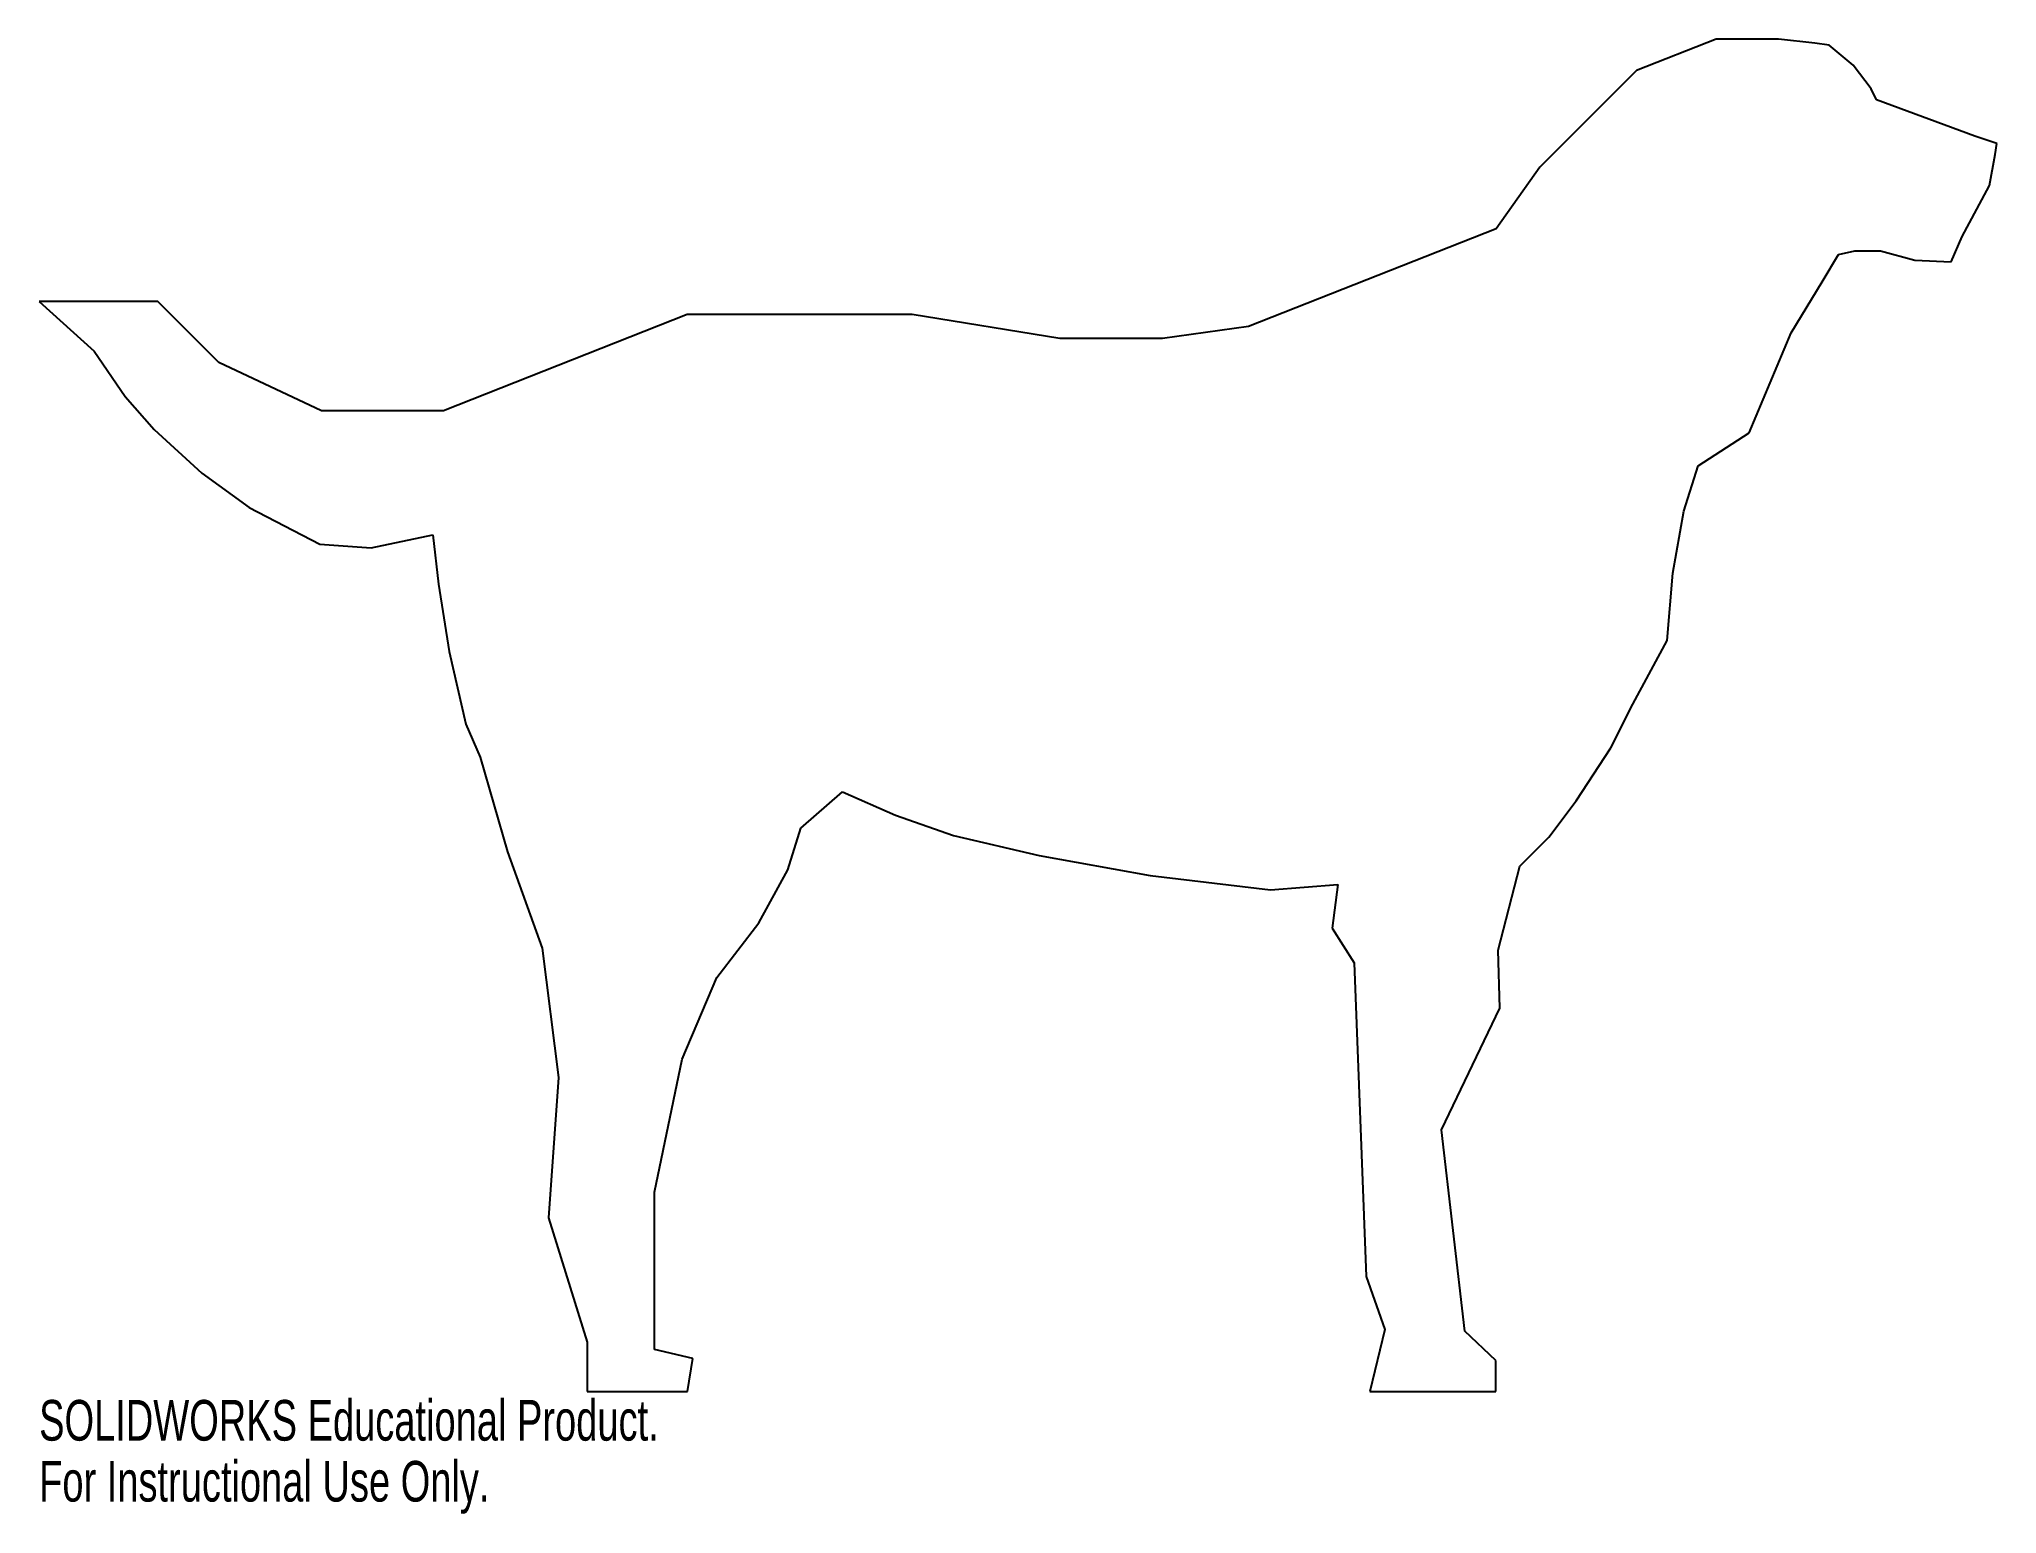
# Model space of a CAD drawing. Header units: millimetres. Extents: x -139 to 94, y -92 to 84.
import ezdxf

# ---------------------------------------------------------------- set-up
doc = ezdxf.new("R2010")
doc.units = ezdxf.units.MM
doc.styles.add('SLDTEXTSTYLE0', font='TXT', dxfattribs={"width": 0.7})

msp = doc.modelspace()

# ---------------------------------------------------------------- linework, layer by layer
at = {"color": 7, "linetype": 'Continuous', "lineweight": 25}
for p, q in [((60.88, 83.51), (51.38, 79.76)), ((68.27, 83.51), (60.88, 83.51)), ((72.6, 83.01), (68.27, 83.51)), ((74.33, 82.79), (72.6, 83.01)), ((77.15, 80.41), (74.33, 82.79)), ((51.38, 79.76), (39.91, 68.28)), ((79.31, 77.59), (77.15, 80.41)), ((79.96, 76.29), (79.31, 77.59)), ((91.65, 71.96), (79.96, 76.29)), ((94.25, 71.1), (91.65, 71.96)), ((94.04, 69.8), (94.25, 71.1)), ((39.91, 68.28), (34.7, 60.94)), ((93.39, 66.12), (94.04, 69.8)), ((91.87, 63.3), (93.39, 66.12)), ((90.14, 60.05), (91.87, 63.3)), ((34.7, 60.94), (5.26, 49.32)), ((75.42, 57.89), (77.36, 58.32)), ((77.36, 58.32), (80.4, 58.32)), ((80.4, 58.32), (84.51, 57.24)), ((88.84, 57.02), (90.14, 60.05)), ((73.47, 54.64), (75.42, 57.89)), ((84.51, 57.24), (88.84, 57.02)), ((69.79, 48.58), (73.47, 54.64)), ((-124.44, 52.3), (-138.57, 52.3)), ((-138.57, 52.3), (-132.02, 46.41)), ((-117.19, 45.04), (-124.44, 52.3)), ((-61.52, 50.75), (-90.47, 39.32)), ((-34.74, 50.75), (-61.52, 50.75)), ((-17.18, 47.89), (-34.74, 50.75)), ((5.26, 49.32), (-4.96, 47.89)), ((-4.96, 47.89), (-17.18, 47.89)), ((64.81, 36.67), (69.79, 48.58)), ((-132.02, 46.41), (-128.33, 41)), ((-104.98, 39.32), (-117.19, 45.04)), ((-128.33, 41), (-124.87, 37.1)), ((-90.47, 39.32), (-104.98, 39.32)), ((-124.87, 37.1), (-119.24, 31.91)), ((58.74, 32.77), (64.81, 36.67)), ((57.01, 27.36), (58.74, 32.77)), ((-119.24, 31.91), (-113.61, 27.79)), ((-113.61, 27.79), (-105.17, 23.46)), ((55.71, 20), (57.01, 27.36)), ((-105.17, 23.46), (-99.1, 23.03)), ((-99.1, 23.03), (-91.74, 24.54)), ((-91.74, 24.54), (-91.09, 18.7)), ((-91.09, 18.7), (-89.79, 10.69)), ((55.06, 11.99), (55.71, 20)), ((50.95, 4.41), (55.06, 11.99)), ((-89.79, 10.69), (-87.84, 2.03)), ((48.35, -0.79), (50.95, 4.41)), ((-87.84, 2.03), (-86.11, -1.87)), ((-86.11, -1.87), (-82.86, -13.13)), ((44.24, -7.07), (48.35, -0.79)), ((-48, -10.32), (-43.02, -5.99)), ((-43.02, -5.99), (-36.74, -8.8)), ((-36.74, -8.8), (-29.82, -11.18)), ((40.99, -11.4), (44.24, -7.07)), ((-49.52, -15.3), (-48, -10.32)), ((-29.82, -11.18), (-19.64, -13.56)), ((37.52, -14.86), (40.99, -11.4)), ((-82.86, -13.13), (-78.75, -24.61)), ((-19.64, -13.56), (-6.43, -15.95)), ((-52.98, -21.58), (-49.52, -15.3)), ((-6.43, -15.95), (7.86, -17.68)), ((34.93, -24.82), (37.52, -14.86)), ((7.86, -17.68), (15.87, -17.03)), ((15.87, -17.03), (15.22, -22.22)), ((-57.96, -28.07), (-52.98, -21.58)), ((15.22, -22.22), (17.82, -26.34)), ((-78.75, -24.61), (-76.8, -39.98)), ((35.14, -31.75), (34.93, -24.82)), ((17.82, -26.34), (19.25, -63.63)), ((-62.08, -37.81), (-57.96, -28.07)), ((28.21, -46.21), (35.14, -31.75)), ((-65.38, -53.62), (-62.08, -37.81)), ((-76.8, -39.98), (-77.99, -56.67)), ((30.98, -70.16), (28.21, -46.21)), ((-65.38, -72.33), (-65.38, -53.62)), ((-77.99, -56.67), (-73.39, -71.46)), ((19.25, -63.63), (21.45, -69.95)), ((-73.39, -71.46), (-73.39, -77.31)), ((21.45, -69.95), (19.67, -77.31)), ((34.66, -73.63), (30.98, -70.16)), ((-60.83, -73.41), (-65.38, -72.33)), ((-61.48, -77.31), (-60.83, -73.41)), ((34.66, -77.31), (34.66, -73.63)), ((-73.39, -77.31), (-61.48, -77.31)), ((19.67, -77.31), (34.66, -77.31))]:
    msp.add_line(p, q, dxfattribs=at)

# ---------------------------------------------------------------- texts
at = {"color": 7, "linetype": 'Continuous', "char_height": 4.8336, "attachment_point": 1, "style": 'SLDTEXTSTYLE0'}
for s, insert in [('SOLIDWORKS Educational Product.', (-138.57, -78.33)), ('For Instructional Use Only.', (-138.57, -85.58))]:
    msp.add_mtext(s, dxfattribs=dict(at, insert=insert))

doc.saveas('drawing.dxf')
